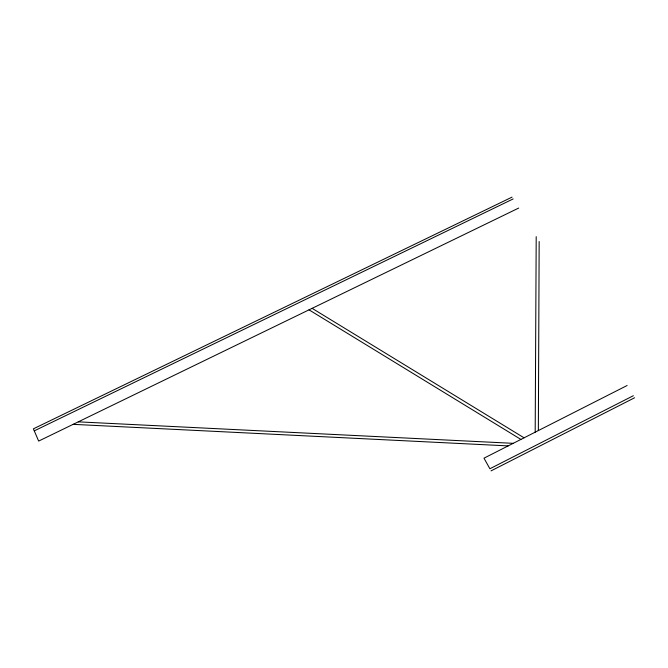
<?xml version="1.0" encoding="UTF-8"?>
<svg xmlns="http://www.w3.org/2000/svg" width="668" height="668" viewBox="0 0 668 668"><rect width="100%" height="100%" fill="white"/><g stroke="black" fill="none" stroke-linecap="round" stroke-linejoin="round"><path stroke-width="1" d="M538.35 430.576L539.159 241.524M535.193 432.179L536.204 236.689M627.11 385.511L483.991 458.173L489.878 468.752L633.347 395.723M491.055 470.873L634.6 397.769M518.71 208.057L38.66 441.08L33.4 428.823L512.039 197.127M34.277 430.86L513.149 198.939M78.281 421.85L513.241 443.327M73.129 424.347L508.173 445.898M312.115 308.34L524.071 437.824M309.025 309.835L520.906 439.427"/></g></svg>
